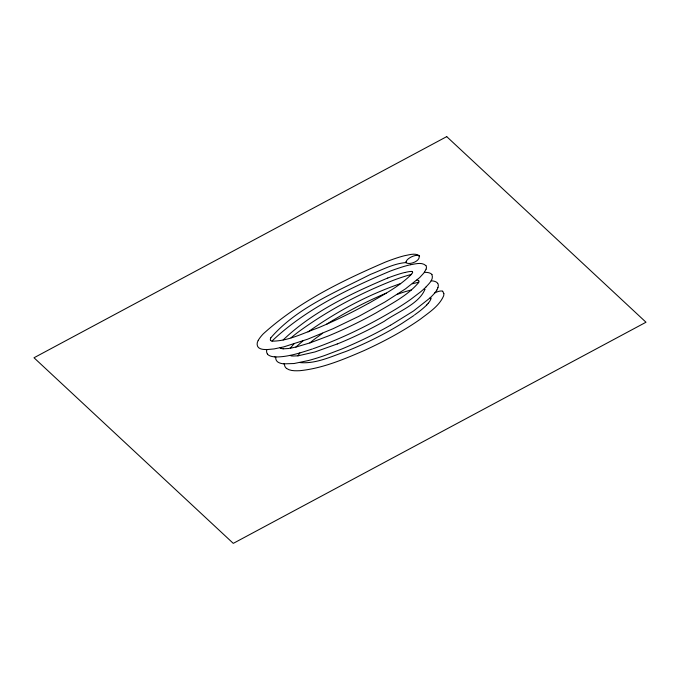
<?xml version="1.0" encoding="UTF-8"?>
<svg xmlns="http://www.w3.org/2000/svg" width="680" height="680" viewBox="0 0 680 680"><rect width="100%" height="100%" fill="white"/><g stroke="black" fill="none" stroke-linecap="round" stroke-linejoin="round"><path stroke-width="1.02" d="M430.856 298.75L430.856 298.732A13.252 5.491 -24 0 1 430.618 299.616A21.309 8.832 -24 0 1 428.213 303.246M405.943 261.783L406.011 262.625M426.088 269.212L423.878 273.012L419.602 277.644L405.501 288.839L384.888 302.022L358.904 316.285L333.072 328.703L307.547 339.235L283.883 346.851L274.15 348.916L266.798 349.605L266.62 350.923A25.066 10.396 -24 0 0 267.333 353.855L267.512 354.093M426.122 269.093L426.42 267.597A17.723 7.344 -24 0 0 425.918 265.633M270.733 337.9C296.65 307.861 335.733 292.188 370.379 274.431C381.905 269.977 393.388 263.602 405.875 262.565M258.273 340.408C256.326 343.128 256.743 347.582 260.253 348.653A24.956 10.345 -24 0 0 263.466 349.426L266.798 349.605M291.354 355.827A17.331 7.191 -24 0 0 292.927 356.031L297.968 355.844L299.829 352.92M425.892 287.096C428.757 283.815 433.942 279.565 431.927 274.703M436.798 290.037L437.062 289.57A28.016 11.62 -24 0 0 437.929 287.64M418.514 282.685C407.363 295.911 391.153 303.739 376.592 312.596A193.919 80.418 -24 0 1 328.304 335.988L310.377 342.762L295.868 347.08M283.195 348.823L288.787 348.5L290.743 347.76A43.41 18.003 -24 0 1 294.024 343.927M411.519 274.236C399.271 286.603 383.435 294.686 368.569 303.425M280.543 348.135L281.027 347.548M428.264 303.238L426.7 304.954M283.144 339.966C312.613 311.729 350.6 293.828 387.778 277.984M270.606 340.365A7.761 3.221 -24 0 0 271.932 341.105C305.014 309.629 347.913 288.923 389.827 271.269A102.578 42.534 -24 0 1 394.68 269.484L401.192 267.291A56.253 23.324 -24 0 1 410.567 264.699M430.117 297.899L413.449 311.032L390.532 325.261M291.006 337.832L293.87 335.452A108.553 45.016 -24 0 1 298.401 331.925C327.114 310.887 358.836 294.024 391.884 280.882A84.923 35.215 -24 0 1 411.255 274.448M302.974 340.901L295.936 347.012L290.36 348.245M308.074 331.908C336.481 311.695 367.608 294.907 400.622 283.569M413.907 315.512L401.752 323.561A153.909 63.827 -24 0 1 345.729 351.534C331.067 356.575 315.699 364.115 299.786 362.559M322.651 333.234L314.899 338.887A89.93 37.289 -24 0 0 309.85 342.933M326.485 324.284L332.877 320.331M434.732 292.978L435.132 292.765A7.548 3.128 -24 0 1 435.65 292.51L435.923 292.383A7.862 3.256 -24 0 1 439.552 291.185L440.13 291.082A5.95 2.465 -24 0 1 442.688 291.244M386.249 293.123L383.52 294.287A176.562 73.219 -24 0 0 332.945 320.365M337.238 343.978L314.968 351.951L297.968 355.844M397.35 294.338L400.512 293.216A73.177 30.345 -24 0 1 405.493 291.584L411.493 289.892M313.344 348.636C341.972 338.453 369.427 325.031 395.454 309.375A136.391 56.559 -24 0 0 410.669 299.429L420.435 291.992A61.744 25.602 -24 0 0 425.909 287.096M312.486 348.933C300.458 352.886 286.535 357.51 274.372 356.873M412.335 283.798L418.769 282.183M404.88 272.45L402.356 273.096A71.986 29.852 -24 0 0 387.787 278.026M410.558 264.724C415.446 263.984 421.796 261.825 425.884 265.6M424.371 272.34L425.365 272.34A20.264 8.406 -24 0 1 432.029 274.609M416.916 280.1L417.75 280.202A6.01 2.49 -24 0 1 418.523 280.466M283.62 363.859L294.058 363.528L308.474 360.527A103.011 42.721 -24 0 0 325.014 355.385L341.216 349.24A182.333 75.616 -24 0 0 390.49 325.227M411.791 271.558L411.68 271.541A2.992 1.241 -24 0 1 412.309 271.694M272.085 341.148C288.142 341.216 303.926 332.877 318.886 327.556A219.733 91.12 -24 0 0 368.509 303.374M418.88 255.57C421.337 260.466 410.227 265.276 406.122 262.82M442.688 291.244L443.853 293.599M286.697 368.526C290.453 371.093 295.383 370.855 299.727 370.702C322.26 368.458 343.485 359.465 364.08 350.591C383.664 341.615 402.824 331.475 420.486 319.082C429.003 312.494 439.059 306.212 443.555 296.021A26.546 11.007 -24 0 0 443.853 294.508L443.862 293.675M280.092 347.786L280.304 347.973A12.47 5.176 -24 0 0 283.22 348.806M419.585 256.105C415.523 252.501 409.326 254.906 404.608 255.689A50.261 20.842 -24 0 0 399.075 257.244L398.675 257.363A86.079 35.7 -24 0 0 385.279 262.14C342.057 280.806 298.375 301.962 263.253 333.863A43.01 17.833 -24 0 0 258.188 340.425M424.915 289.374C418.905 304.334 396.67 312.248 384.225 321.325A173.587 71.986 -24 0 1 337.238 343.995M275.808 356.957A27.557 11.432 -24 0 0 277.746 361.964A28.866 11.968 -24 0 0 283.637 363.842M436.9 290.02A43.206 17.918 -24 0 1 430.032 297.891M437.733 283.348A22.992 9.537 -24 0 1 437.903 287.649M437.656 283.339A20.663 8.568 -24 0 0 435.591 281.707L435.242 281.562A23.009 9.546 -24 0 0 431.103 280.789M274.414 356.839A26.095 10.821 -24 0 1 267.444 354.135M430.686 297.517A10.072 4.173 -24 0 1 430.874 298.503M426.802 304.954A60.188 24.965 -24 0 1 414.622 314.865M404.846 272.552A19.006 7.879 -24 0 1 411.817 271.397M424.346 288.796A7.004 2.907 -24 0 1 424.83 289.221M418.948 280.84A6.868 2.848 -24 0 1 418.429 282.693M291.116 355.776A14.127 5.856 -24 0 1 289.952 355.376M270.529 340.399A10.54 4.369 -24 0 1 270.819 337.883M286.594 368.475A29.104 12.07 -24 0 1 284.469 363.945M412.683 272.332A8.321 3.451 -24 0 1 411.417 274.244M406.164 261.715A7.616 3.162 -24 0 1 411.383 256.904A7.616 3.162 -24 0 1 418.974 255.51M446.717 136.629L34 357.765L233.282 543.371L646 322.235L446.717 136.629"/></g></svg>
